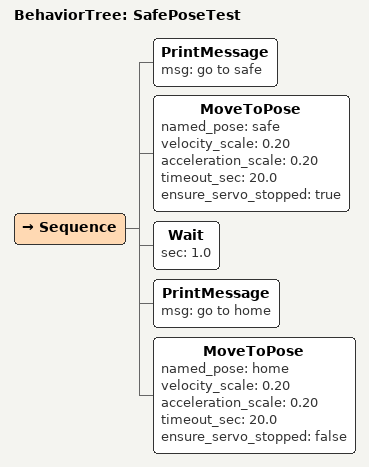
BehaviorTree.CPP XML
<root BTCPP_format="4">
    <BehaviorTree ID="SafePoseTest">
        <Sequence>
            <PrintMessage msg="go to safe" />
            <MoveToPose named_pose="safe"
                velocity_scale="0.20"
                acceleration_scale="0.20"
                timeout_sec="20.0"
                ensure_servo_stopped="true" />
            <Wait sec="1.0" />
            <PrintMessage msg="go to home" />
            <MoveToPose named_pose="home"
                velocity_scale="0.20"
                acceleration_scale="0.20"
                timeout_sec="20.0"
                ensure_servo_stopped="false" />
        </Sequence>
    </BehaviorTree>
</root>
